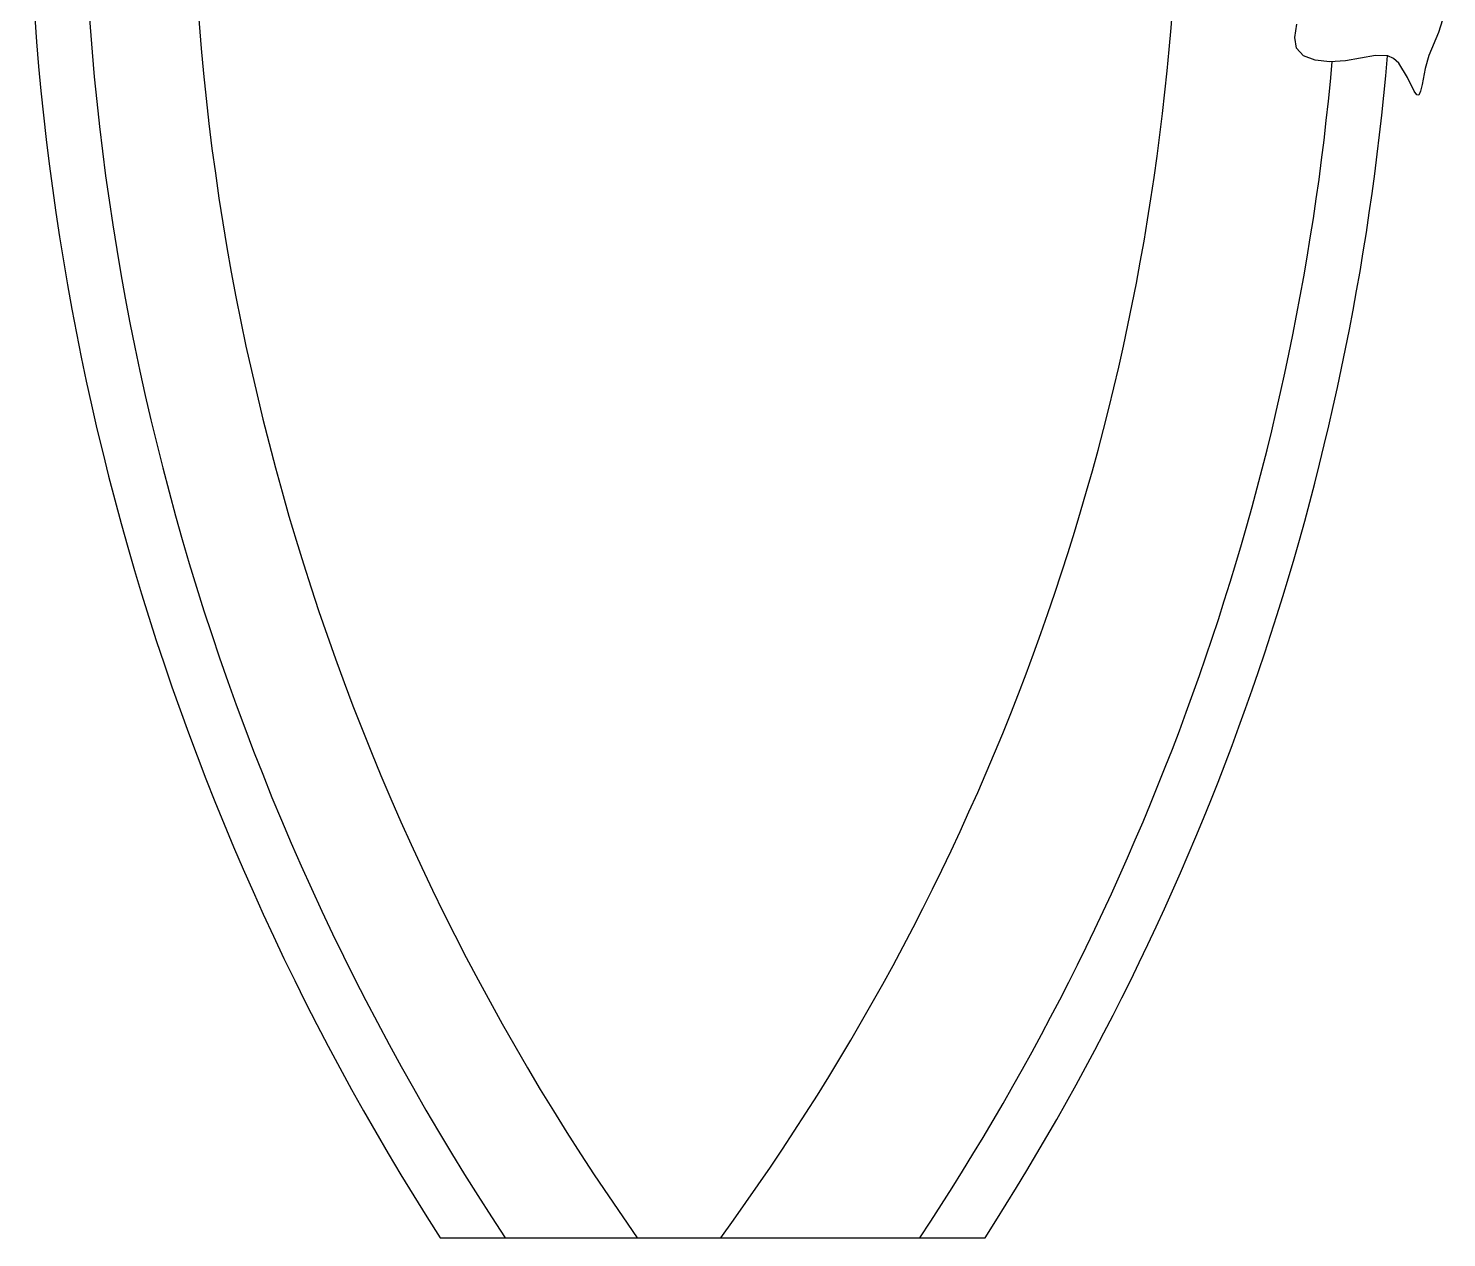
# Model space of a CAD drawing. Extents: x 442 to 4003, y 4489 to 7736.
# Drawn here: x 2183.9 to 2350.2, y 6746.1 to 6888 of the extents above; entities that cross this region are included whole.
import ezdxf

# ---------------------------------------------------------------- set-up
doc = ezdxf.new("R2010")
doc.units = 0
doc.header["$MEASUREMENT"] = 0
doc.layers.add('3', color=3, linetype='CONTINUOUS')
doc.layers.add('7', color=7, linetype='CONTINUOUS')

# ---------------------------------------------------------------- blocks, each defined once
blk = doc.blocks.new('A$C19BC72FA')
at = {"layer": '3', "extrusion": (0, 0, -1)}
for p, q in [((286.1, 144.35), (285.16, 141.38)), ((268.3, 140.8), (268.52, 142.35)), ((285.16, 141.38), (284.02, 138.68)), ((268.5, 139.52), (268.3, 140.8)), ((269.32, 138.62), (268.5, 139.52)), ((270.69, 138.11), (269.32, 138.62)), ((272.39, 137.94), (270.69, 138.11)), ((274.25, 138.04), (272.39, 137.94)), ((277.74, 138.68), (274.25, 138.04)), ((279.22, 138.62), (277.74, 138.68)), ((279.88, 138.32), (279.22, 138.62)), ((280.48, 137.77), (279.88, 138.32)), ((284.02, 138.68), (283.58, 137.15)), ((281.5, 136.09), (280.48, 137.77)), ((283.58, 137.15), (283.22, 135.28)), ((282.28, 134.49), (281.5, 136.09)), ((283.22, 135.28), (283.05, 134.49)), ((282.59, 134.05), (282.28, 134.49)), ((282.84, 134.04), (282.59, 134.05)), ((283.05, 134.49), (282.84, 134.04))]:
    blk.add_line(p, q, dxfattribs=at)
at = {"layer": '3'}
for centre, radius, start, end in [((423.69, 164.34), 284.71, 177.2514, 215.2554), ((423.69, 164.34), 297.49, 177.5293, 213.5336), ((-23.63, 164.34), 278.32, 323.8093, 356.9385), ((-23.63, 164.34), 297.49, 326.4664, 354.9108)]:
    blk.add_arc(centre, radius, start, end, dxfattribs=at)
at = {"layer": '7'}
blk.add_line((168.08, 0), (231.98, 0), dxfattribs=at)
for centre, start, end in [((423.69, 164.34), 178.0079, 212.7388), ((-23.63, 164.34), 327.2612, 355.1451)]:
    blk.add_arc(centre, 303.88, start, end, dxfattribs=at)

msp = doc.modelspace()

# ---------------------------------------------------------------- block references
at = {"layer": '3'}
msp.add_blockref('A$C19BC72FA', (2064.14, 6746.14), dxfattribs=at)

doc.saveas('drawing.dxf')
